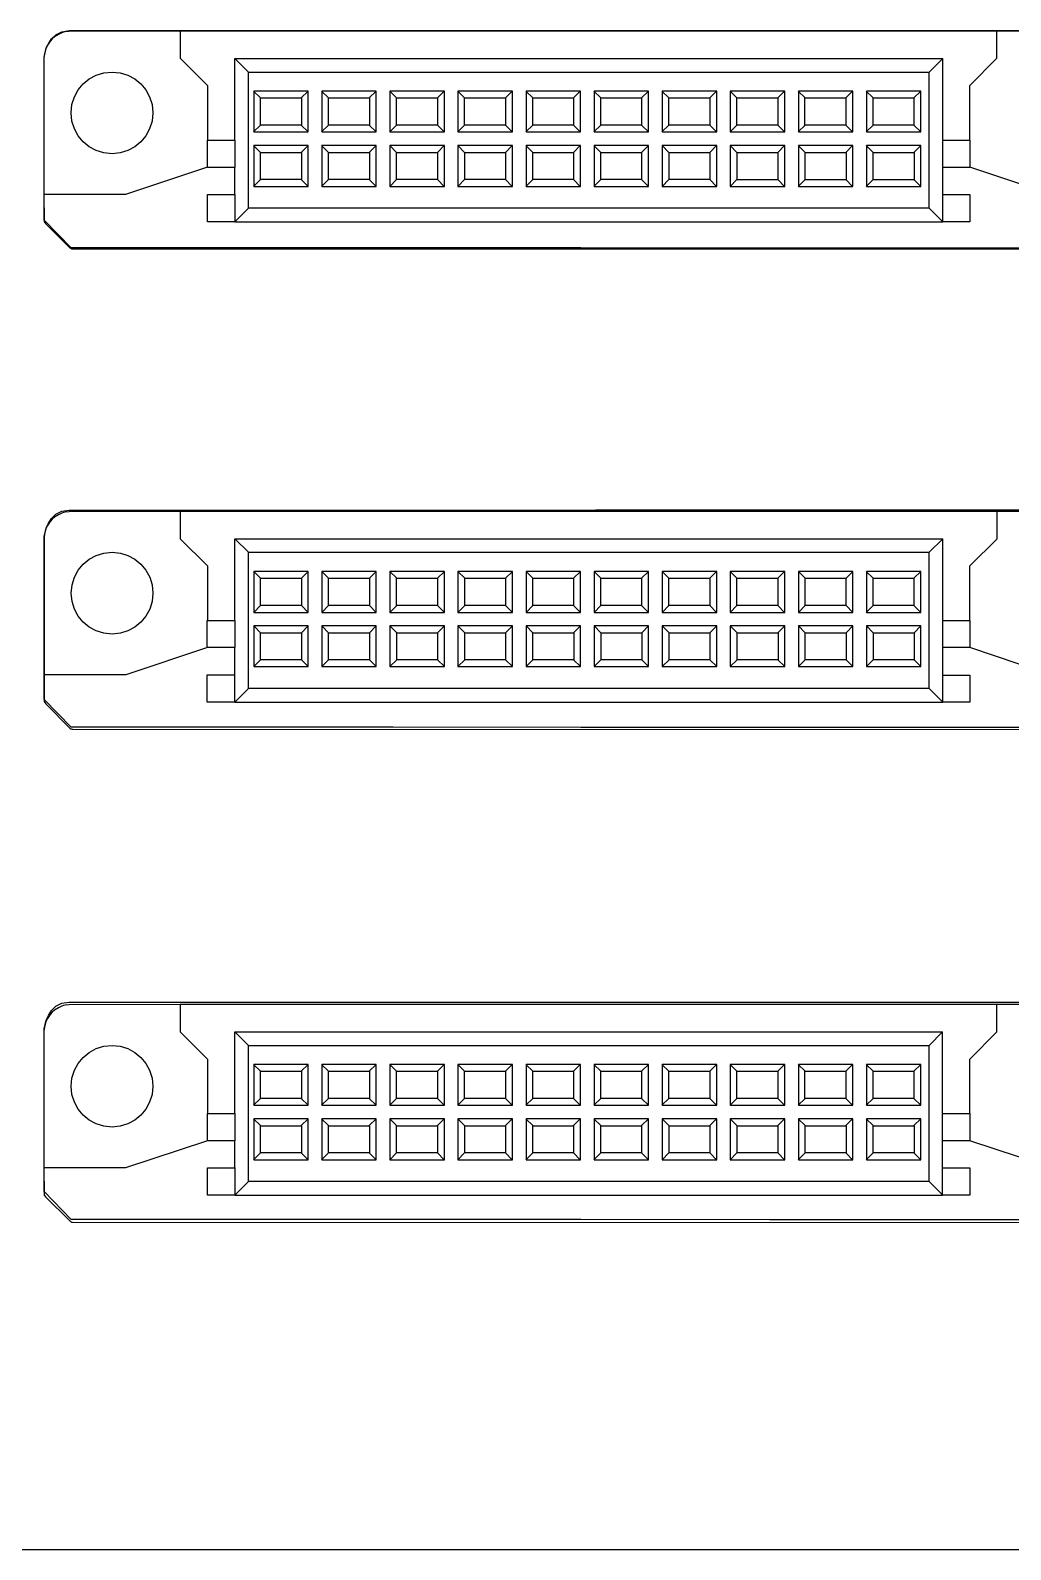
# Model space of a CAD drawing. Header units: metres. Extents: x 0 to 3575, y 0 to 842.
# Drawn here: x 2537 to 2572.3, y 447.9 to 502.6 of the extents above; entities that cross this region are included whole.
import ezdxf

# ---------------------------------------------------------------- set-up
doc = ezdxf.new("R2010")
doc.units = ezdxf.units.M
doc.layers.add('SCHEMATICS', color=7, linetype='Continuous')

msp = doc.modelspace()

# ---------------------------------------------------------------- linework, layer by layer
at = {"layer": 'SCHEMATICS', "color": 7}
for p, q in [((2537.869, 502.381), (2537.791, 502.31)), ((2538.017, 502.47), (2537.869, 502.381)), ((2538.136, 502.529), (2538.017, 502.47)), ((2538.197, 502.55), (2538.136, 502.529)), ((2538.257, 502.568), (2538.197, 502.55)), ((2538.395, 502.58), (2538.257, 502.568)), ((2542.399, 502.586), (2538.395, 502.58)), ((2542.399, 502.587), (2542.399, 501.61)), ((2571.826, 502.587), (2542.399, 502.587)), ((2575.911, 502.577), (2571.825, 502.586)), ((2571.826, 501.61), (2571.826, 502.587)), ((2537.51, 501.782), (2537.494, 501.633)), ((2537.545, 501.923), (2537.51, 501.782)), ((2537.575, 502.005), (2537.545, 501.923)), ((2537.618, 502.085), (2537.575, 502.005)), ((2537.719, 502.227), (2537.618, 502.085)), ((2537.791, 502.31), (2537.719, 502.227)), ((2537.494, 501.633), (2537.494, 496.703)), ((2537.503, 495.786), (2537.503, 501.663)), ((2542.399, 501.61), (2543.38, 500.629)), ((2544.369, 501.607), (2569.872, 501.607)), ((2544.86, 501.115), (2544.369, 501.607)), ((2544.369, 498.662), (2544.369, 501.607)), ((2569.384, 501.115), (2569.872, 501.607)), ((2569.871, 498.662), (2569.871, 501.607)), ((2570.845, 500.629), (2571.826, 501.61)), ((2544.858, 501.115), (2569.383, 501.115)), ((2544.858, 496.21), (2544.858, 501.115)), ((2569.383, 496.21), (2569.383, 501.115)), ((2543.38, 500.629), (2543.38, 498.665)), ((2545.291, 500.187), (2545.046, 500.43)), ((2545.052, 500.427), (2545.052, 498.957)), ((2547.016, 500.427), (2545.052, 500.427)), ((2545.293, 499.204), (2545.293, 500.185)), ((2545.293, 500.185), (2546.768, 500.185)), ((2546.765, 500.187), (2547.01, 500.43)), ((2546.768, 500.185), (2546.768, 499.204)), ((2547.016, 498.957), (2547.016, 500.427)), ((2547.743, 500.187), (2547.497, 500.43)), ((2547.503, 500.427), (2547.503, 498.957)), ((2549.465, 500.427), (2547.503, 500.427)), ((2547.745, 499.204), (2547.745, 500.185)), ((2547.745, 500.185), (2549.217, 500.185)), ((2549.215, 500.187), (2549.46, 500.43)), ((2549.217, 500.185), (2549.217, 499.204)), ((2549.465, 498.957), (2549.465, 500.427)), ((2550.195, 500.187), (2549.949, 500.43)), ((2549.956, 500.427), (2549.956, 498.957)), ((2551.92, 500.427), (2549.956, 500.427)), ((2550.197, 499.204), (2550.197, 500.185)), ((2550.197, 500.185), (2551.669, 500.185)), ((2551.667, 500.187), (2551.913, 500.43)), ((2551.669, 500.185), (2551.669, 499.204)), ((2551.92, 498.957), (2551.92, 500.427)), ((2552.648, 500.187), (2552.4, 500.43)), ((2552.408, 500.427), (2552.408, 498.957)), ((2554.37, 500.427), (2552.408, 500.427)), ((2552.649, 499.204), (2552.649, 500.185)), ((2552.649, 500.185), (2554.118, 500.185)), ((2554.116, 500.187), (2554.362, 500.43)), ((2554.118, 500.185), (2554.118, 499.204)), ((2554.37, 498.957), (2554.37, 500.427)), ((2555.102, 500.187), (2554.856, 500.43)), ((2554.864, 500.427), (2554.864, 498.957)), ((2556.823, 500.427), (2554.864, 500.427)), ((2555.103, 499.204), (2555.103, 500.185)), ((2555.103, 500.185), (2556.572, 500.185)), ((2556.571, 500.187), (2556.816, 500.43)), ((2556.572, 500.185), (2556.572, 499.204)), ((2556.823, 498.957), (2556.823, 500.427)), ((2557.553, 500.187), (2557.307, 500.43)), ((2557.315, 500.427), (2557.315, 498.957)), ((2559.277, 500.427), (2557.315, 500.427)), ((2557.554, 499.204), (2557.554, 500.185)), ((2557.554, 500.185), (2559.021, 500.185)), ((2559.02, 500.187), (2559.269, 500.43)), ((2559.021, 500.185), (2559.021, 499.204)), ((2559.277, 498.957), (2559.277, 500.427)), ((2560.005, 500.187), (2559.758, 500.43)), ((2559.766, 500.427), (2559.766, 498.957)), ((2561.73, 500.427), (2559.766, 500.427)), ((2560.007, 499.204), (2560.007, 500.185)), ((2560.007, 500.185), (2561.48, 500.185)), ((2561.479, 500.187), (2561.722, 500.43)), ((2561.48, 500.185), (2561.48, 499.204)), ((2561.73, 498.957), (2561.73, 500.427)), ((2562.455, 500.187), (2562.21, 500.43)), ((2562.219, 500.427), (2562.219, 498.957)), ((2564.181, 500.427), (2562.219, 500.427)), ((2562.456, 499.204), (2562.456, 500.185)), ((2562.456, 500.185), (2563.931, 500.185)), ((2563.929, 500.187), (2564.172, 500.43)), ((2563.931, 500.185), (2563.931, 499.204)), ((2564.181, 498.957), (2564.181, 500.427)), ((2564.912, 500.187), (2564.667, 500.43)), ((2564.673, 500.427), (2564.673, 498.957)), ((2566.632, 500.427), (2564.673, 500.427)), ((2564.91, 499.204), (2564.91, 500.185)), ((2564.91, 500.185), (2566.382, 500.185)), ((2566.382, 500.185), (2566.382, 499.204)), ((2566.383, 500.187), (2566.626, 500.43)), ((2566.632, 498.957), (2566.632, 500.427)), ((2567.363, 500.185), (2567.116, 500.428)), ((2567.122, 500.427), (2567.122, 498.957)), ((2569.086, 500.427), (2567.122, 500.427)), ((2567.363, 499.204), (2567.363, 500.185)), ((2567.363, 500.185), (2568.833, 500.185)), ((2568.833, 500.185), (2569.079, 500.428)), ((2568.833, 500.185), (2568.833, 499.204)), ((2569.086, 498.957), (2569.086, 500.427)), ((2570.845, 498.665), (2570.845, 500.629)), ((2545.046, 498.96), (2545.291, 499.206)), ((2546.768, 499.204), (2545.293, 499.204)), ((2546.765, 499.206), (2547.01, 498.96)), ((2547.497, 498.96), (2547.743, 499.206)), ((2549.217, 499.204), (2547.745, 499.204)), ((2549.215, 499.206), (2549.46, 498.96)), ((2549.949, 498.96), (2550.195, 499.206)), ((2551.669, 499.204), (2550.197, 499.204)), ((2551.667, 499.206), (2551.913, 498.96)), ((2552.4, 498.96), (2552.648, 499.206)), ((2554.118, 499.204), (2552.649, 499.204)), ((2554.116, 499.206), (2554.362, 498.96)), ((2554.856, 498.96), (2555.102, 499.206)), ((2556.572, 499.204), (2555.103, 499.204)), ((2556.571, 499.206), (2556.816, 498.96)), ((2557.307, 498.96), (2557.553, 499.206)), ((2559.021, 499.204), (2557.554, 499.204)), ((2559.02, 499.206), (2559.269, 498.96)), ((2559.758, 498.96), (2560.005, 499.206)), ((2561.48, 499.204), (2560.007, 499.204)), ((2561.479, 499.206), (2561.722, 498.96)), ((2562.21, 498.96), (2562.455, 499.206)), ((2563.931, 499.204), (2562.456, 499.204)), ((2563.929, 499.206), (2564.172, 498.96)), ((2564.667, 498.96), (2564.912, 499.206)), ((2566.382, 499.204), (2564.91, 499.204)), ((2566.383, 499.206), (2566.626, 498.96)), ((2567.115, 498.958), (2567.362, 499.204)), ((2568.833, 499.204), (2567.363, 499.204)), ((2568.833, 499.204), (2569.079, 498.958)), ((2543.385, 498.663), (2544.365, 498.663)), ((2543.385, 497.682), (2543.385, 498.663)), ((2544.365, 498.663), (2544.365, 497.682)), ((2545.052, 498.957), (2547.016, 498.957)), ((2547.503, 498.957), (2549.465, 498.957)), ((2549.956, 498.957), (2551.92, 498.957)), ((2552.408, 498.957), (2554.37, 498.957)), ((2554.864, 498.957), (2556.823, 498.957)), ((2557.315, 498.957), (2559.277, 498.957)), ((2559.766, 498.957), (2561.73, 498.957)), ((2562.219, 498.957), (2564.181, 498.957)), ((2564.673, 498.957), (2566.632, 498.957)), ((2567.122, 498.957), (2569.086, 498.957)), ((2569.871, 498.662), (2570.854, 498.662)), ((2569.871, 497.681), (2569.871, 498.662)), ((2570.854, 498.662), (2570.854, 497.681)), ((2545.29, 498.223), (2545.045, 498.469)), ((2545.052, 498.466), (2545.052, 496.996)), ((2547.016, 498.466), (2545.052, 498.466)), ((2545.293, 497.24), (2545.293, 498.221)), ((2545.293, 498.221), (2546.768, 498.221)), ((2546.764, 498.223), (2547.009, 498.469)), ((2546.768, 498.221), (2546.768, 497.24)), ((2547.016, 496.996), (2547.016, 498.466)), ((2547.742, 498.223), (2547.496, 498.469)), ((2547.503, 498.466), (2547.503, 496.996)), ((2549.465, 498.466), (2547.503, 498.466)), ((2547.746, 497.24), (2547.746, 498.221)), ((2547.746, 498.221), (2549.218, 498.221)), ((2549.214, 498.223), (2549.459, 498.469)), ((2549.218, 498.221), (2549.218, 497.24)), ((2549.465, 496.996), (2549.465, 498.466)), ((2550.195, 498.223), (2549.949, 498.469)), ((2549.956, 498.466), (2549.956, 496.996)), ((2551.92, 498.466), (2549.956, 498.466)), ((2550.199, 497.24), (2550.199, 498.221)), ((2550.199, 498.221), (2551.671, 498.221)), ((2551.667, 498.223), (2551.913, 498.469)), ((2551.671, 498.221), (2551.671, 497.24)), ((2551.92, 496.996), (2551.92, 498.466)), ((2552.648, 498.223), (2552.4, 498.469)), ((2552.408, 498.466), (2552.408, 496.996)), ((2554.37, 498.466), (2552.408, 498.466)), ((2552.652, 497.24), (2552.652, 498.221)), ((2552.652, 498.221), (2554.121, 498.221)), ((2554.116, 498.223), (2554.362, 498.469)), ((2554.121, 498.221), (2554.121, 497.24)), ((2554.37, 496.996), (2554.37, 498.466)), ((2555.102, 498.223), (2554.856, 498.469)), ((2554.862, 498.466), (2554.862, 496.996)), ((2556.821, 498.466), (2554.862, 498.466)), ((2555.107, 497.24), (2555.107, 498.221)), ((2555.107, 498.221), (2556.576, 498.221)), ((2556.571, 498.223), (2556.816, 498.469)), ((2556.576, 498.221), (2556.576, 497.24)), ((2556.821, 496.996), (2556.821, 498.466)), ((2557.554, 498.223), (2557.308, 498.469)), ((2557.315, 498.466), (2557.315, 496.996)), ((2559.277, 498.466), (2557.315, 498.466)), ((2557.559, 497.24), (2557.559, 498.221)), ((2557.559, 498.221), (2559.026, 498.221)), ((2559.021, 498.223), (2559.27, 498.469)), ((2559.026, 498.221), (2559.026, 497.24)), ((2559.277, 496.996), (2559.277, 498.466)), ((2560.007, 498.223), (2559.76, 498.469)), ((2559.766, 498.466), (2559.766, 496.996)), ((2561.73, 498.466), (2559.766, 498.466)), ((2560.012, 497.24), (2560.012, 498.221)), ((2560.012, 498.221), (2561.485, 498.221)), ((2561.481, 498.223), (2561.724, 498.469)), ((2561.485, 498.221), (2561.485, 497.24)), ((2561.73, 496.996), (2561.73, 498.466)), ((2562.458, 498.223), (2562.213, 498.469)), ((2562.219, 498.466), (2562.219, 496.996)), ((2564.181, 498.466), (2562.219, 498.466)), ((2562.462, 497.24), (2562.462, 498.221)), ((2562.462, 498.221), (2563.937, 498.221)), ((2563.932, 498.223), (2564.175, 498.469)), ((2563.937, 498.221), (2563.937, 497.24)), ((2564.181, 496.996), (2564.181, 498.466)), ((2564.912, 498.223), (2564.667, 498.469)), ((2564.673, 498.466), (2564.673, 496.996)), ((2566.632, 498.466), (2564.673, 498.466)), ((2564.919, 497.239), (2564.919, 498.22)), ((2564.919, 498.22), (2566.391, 498.22)), ((2566.383, 498.223), (2566.626, 498.469)), ((2566.391, 498.22), (2566.391, 497.239)), ((2566.632, 496.996), (2566.632, 498.466)), ((2567.364, 498.223), (2567.117, 498.469)), ((2567.123, 498.466), (2567.123, 496.996)), ((2569.087, 498.466), (2567.123, 498.466)), ((2567.372, 497.239), (2567.372, 498.22)), ((2567.372, 498.22), (2568.842, 498.22)), ((2568.835, 498.223), (2569.081, 498.469)), ((2568.842, 498.22), (2568.842, 497.239)), ((2569.087, 496.996), (2569.087, 498.466)), ((2543.38, 497.684), (2540.435, 496.703)), ((2544.365, 497.682), (2543.385, 497.682)), ((2544.369, 496.7), (2544.369, 497.681)), ((2570.854, 497.681), (2569.871, 497.681)), ((2569.871, 496.7), (2569.871, 497.681)), ((2573.788, 496.703), (2570.845, 497.684)), ((2545.045, 496.999), (2545.29, 497.242)), ((2545.052, 496.996), (2547.016, 496.996)), ((2546.768, 497.24), (2545.293, 497.24)), ((2546.764, 497.242), (2547.009, 496.999)), ((2547.496, 496.999), (2547.742, 497.242)), ((2547.503, 496.996), (2549.465, 496.996)), ((2549.218, 497.24), (2547.746, 497.24)), ((2549.214, 497.242), (2549.459, 496.999)), ((2549.949, 496.999), (2550.195, 497.242)), ((2549.956, 496.996), (2551.92, 496.996)), ((2551.671, 497.24), (2550.199, 497.24)), ((2551.667, 497.242), (2551.913, 496.999)), ((2552.4, 496.999), (2552.648, 497.242)), ((2552.408, 496.996), (2554.37, 496.996)), ((2554.121, 497.24), (2552.652, 497.24)), ((2554.116, 497.242), (2554.362, 496.999)), ((2554.856, 496.999), (2555.102, 497.242)), ((2554.862, 496.996), (2556.821, 496.996)), ((2556.576, 497.24), (2555.107, 497.24)), ((2556.571, 497.242), (2556.816, 496.999)), ((2557.308, 496.999), (2557.554, 497.242)), ((2557.315, 496.996), (2559.277, 496.996)), ((2559.026, 497.24), (2557.559, 497.24)), ((2559.021, 497.242), (2559.27, 496.999)), ((2559.76, 496.999), (2560.007, 497.242)), ((2559.766, 496.996), (2561.73, 496.996)), ((2561.485, 497.24), (2560.012, 497.24)), ((2561.481, 497.242), (2561.724, 496.999)), ((2562.213, 496.999), (2562.458, 497.242)), ((2562.219, 496.996), (2564.181, 496.996)), ((2563.939, 497.239), (2562.464, 497.239)), ((2563.932, 497.242), (2564.175, 496.999)), ((2564.667, 496.999), (2564.912, 497.242)), ((2564.673, 496.996), (2566.632, 496.996)), ((2566.391, 497.239), (2564.919, 497.239)), ((2566.383, 497.242), (2566.626, 496.999)), ((2567.117, 496.999), (2567.364, 497.242)), ((2567.123, 496.996), (2569.087, 496.996)), ((2568.842, 497.239), (2567.372, 497.239)), ((2568.835, 497.242), (2569.081, 496.999)), ((2537.493, 496.703), (2537.496, 495.759)), ((2540.435, 496.703), (2537.493, 496.703)), ((2543.385, 496.701), (2544.365, 496.701)), ((2543.385, 495.721), (2543.385, 496.701)), ((2544.365, 496.701), (2544.365, 495.721)), ((2569.871, 496.7), (2570.854, 496.7)), ((2569.871, 495.72), (2569.871, 496.7)), ((2570.854, 496.7), (2570.854, 495.72)), ((2537.496, 495.759), (2537.502, 495.738)), ((2538.477, 494.784), (2537.503, 495.786)), ((2544.859, 496.21), (2544.368, 495.721)), ((2569.383, 496.21), (2544.858, 496.21)), ((2569.383, 496.21), (2569.871, 495.721)), ((2537.502, 495.738), (2537.505, 495.729)), ((2537.505, 495.729), (2537.506, 495.723)), ((2537.506, 495.723), (2537.516, 495.707)), ((2537.516, 495.707), (2537.553, 495.662)), ((2537.553, 495.662), (2538.426, 494.789)), ((2544.365, 495.721), (2543.385, 495.721)), ((2544.368, 495.721), (2569.871, 495.721)), ((2570.854, 495.72), (2569.871, 495.72)), ((2538.426, 494.789), (2538.453, 494.769)), ((2538.453, 494.769), (2538.47, 494.757)), ((2538.47, 494.757), (2538.489, 494.751)), ((2538.489, 494.751), (2538.509, 494.745)), ((2538.509, 494.745), (2538.525, 494.745)), ((2538.525, 494.745), (2575.781, 494.742)), ((2537.722, 484.931), (2537.621, 484.781)), ((2537.794, 485.01), (2537.722, 484.931)), ((2537.872, 485.081), (2537.794, 485.01)), ((2538.02, 485.171), (2537.872, 485.081)), ((2538.139, 485.233), (2538.02, 485.171)), ((2538.2, 485.25), (2538.139, 485.233)), ((2538.26, 485.266), (2538.2, 485.25)), ((2538.398, 485.279), (2538.26, 485.266)), ((2542.402, 485.288), (2538.398, 485.279)), ((2542.402, 485.289), (2542.402, 484.308)), ((2571.829, 485.289), (2542.402, 485.289)), ((2575.914, 485.273), (2571.828, 485.288)), ((2571.832, 484.308), (2571.832, 485.289)), ((2537.513, 484.479), (2537.497, 484.335)), ((2537.497, 484.335), (2537.497, 479.399)), ((2537.503, 478.52), (2537.503, 484.394)), ((2537.548, 484.62), (2537.513, 484.479)), ((2537.578, 484.703), (2537.548, 484.62)), ((2537.621, 484.781), (2537.578, 484.703)), ((2542.402, 484.308), (2543.383, 483.327)), ((2544.37, 484.307), (2569.873, 484.307)), ((2544.861, 483.818), (2544.37, 484.307)), ((2544.37, 481.362), (2544.37, 484.307)), ((2569.385, 483.818), (2569.873, 484.307)), ((2569.872, 481.362), (2569.872, 484.307)), ((2570.851, 483.327), (2571.832, 484.308)), ((2544.859, 483.818), (2569.384, 483.818)), ((2544.859, 478.91), (2544.859, 483.818)), ((2569.384, 478.91), (2569.384, 483.818)), ((2543.383, 483.327), (2543.383, 481.363)), ((2570.851, 481.363), (2570.851, 483.327)), ((2545.297, 482.887), (2545.052, 483.13)), ((2545.053, 483.13), (2545.053, 481.655)), ((2547.017, 483.13), (2545.053, 483.13)), ((2545.296, 481.9), (2545.296, 482.886)), ((2545.296, 482.886), (2546.771, 482.886)), ((2546.771, 482.887), (2547.016, 483.13)), ((2546.771, 482.886), (2546.771, 481.9)), ((2547.017, 481.655), (2547.017, 483.13)), ((2547.749, 482.887), (2547.503, 483.13)), ((2547.504, 483.13), (2547.504, 481.655)), ((2549.466, 483.13), (2547.504, 483.13)), ((2547.748, 481.9), (2547.748, 482.886)), ((2547.748, 482.886), (2549.22, 482.886)), ((2549.22, 482.886), (2549.22, 481.9)), ((2549.221, 482.887), (2549.466, 483.13)), ((2549.466, 481.655), (2549.466, 483.13)), ((2550.201, 482.887), (2549.955, 483.13)), ((2549.957, 483.13), (2549.957, 481.655)), ((2551.921, 483.13), (2549.957, 483.13)), ((2550.2, 481.9), (2550.2, 482.886)), ((2550.2, 482.886), (2551.672, 482.886)), ((2551.672, 482.886), (2551.672, 481.9)), ((2551.673, 482.887), (2551.919, 483.13)), ((2551.921, 481.655), (2551.921, 483.13)), ((2552.654, 482.887), (2552.406, 483.13)), ((2552.409, 483.13), (2552.409, 481.655)), ((2554.371, 483.13), (2552.409, 483.13)), ((2552.652, 481.9), (2552.652, 482.886)), ((2552.652, 482.886), (2554.121, 482.886)), ((2554.121, 482.886), (2554.121, 481.9)), ((2554.122, 482.887), (2554.368, 483.13)), ((2554.371, 481.655), (2554.371, 483.13)), ((2555.108, 482.887), (2554.862, 483.13)), ((2554.865, 483.13), (2554.865, 481.655)), ((2556.824, 483.13), (2554.865, 483.13)), ((2555.106, 481.9), (2555.106, 482.886)), ((2555.106, 482.886), (2556.575, 482.886)), ((2556.575, 482.886), (2556.575, 481.9)), ((2556.577, 482.887), (2556.822, 483.13)), ((2556.824, 481.655), (2556.824, 483.13)), ((2557.559, 482.887), (2557.313, 483.13)), ((2557.316, 483.13), (2557.316, 481.655)), ((2559.278, 483.13), (2557.316, 483.13)), ((2557.557, 481.9), (2557.557, 482.886)), ((2557.557, 482.886), (2559.024, 482.886)), ((2559.024, 482.886), (2559.024, 481.9)), ((2559.026, 482.887), (2559.275, 483.13)), ((2559.278, 481.655), (2559.278, 483.13)), ((2560.011, 482.887), (2559.764, 483.13)), ((2559.767, 483.13), (2559.767, 481.655)), ((2561.731, 483.13), (2559.767, 483.13)), ((2560.01, 481.9), (2560.01, 482.886)), ((2560.01, 482.886), (2561.483, 482.886)), ((2561.483, 482.886), (2561.483, 481.9)), ((2561.485, 482.887), (2561.728, 483.13)), ((2561.731, 481.655), (2561.731, 483.13)), ((2562.461, 482.887), (2562.216, 483.13)), ((2562.22, 483.13), (2562.22, 481.655)), ((2564.182, 483.13), (2562.22, 483.13)), ((2562.459, 481.9), (2562.459, 482.886)), ((2562.459, 482.886), (2563.934, 482.886)), ((2563.934, 482.886), (2563.934, 481.9)), ((2563.935, 482.887), (2564.178, 483.13)), ((2564.182, 481.655), (2564.182, 483.13)), ((2564.918, 482.887), (2564.673, 483.13)), ((2564.674, 483.13), (2564.674, 481.655)), ((2566.633, 483.13), (2564.674, 483.13)), ((2564.913, 481.9), (2564.913, 482.886)), ((2564.913, 482.886), (2566.385, 482.886)), ((2566.385, 482.886), (2566.385, 481.9)), ((2566.389, 482.887), (2566.632, 483.13)), ((2566.633, 481.655), (2566.633, 483.13)), ((2567.366, 482.886), (2567.119, 483.129)), ((2567.123, 483.13), (2567.123, 481.655)), ((2569.087, 483.13), (2567.123, 483.13)), ((2567.366, 481.9), (2567.366, 482.886)), ((2567.366, 482.886), (2568.836, 482.886)), ((2568.836, 482.886), (2569.082, 483.129)), ((2568.836, 482.886), (2568.836, 481.9)), ((2569.087, 481.655), (2569.087, 483.13)), ((2545.052, 481.655), (2545.297, 481.901)), ((2545.053, 481.655), (2547.017, 481.655)), ((2546.771, 481.9), (2545.296, 481.9)), ((2546.771, 481.901), (2547.016, 481.655)), ((2547.503, 481.655), (2547.749, 481.901)), ((2547.504, 481.655), (2549.466, 481.655)), ((2549.22, 481.9), (2547.748, 481.9)), ((2549.221, 481.901), (2549.466, 481.655)), ((2549.955, 481.655), (2550.201, 481.901)), ((2549.957, 481.655), (2551.921, 481.655)), ((2551.672, 481.9), (2550.2, 481.9)), ((2551.673, 481.901), (2551.919, 481.655)), ((2552.406, 481.655), (2552.654, 481.901)), ((2552.409, 481.655), (2554.371, 481.655)), ((2554.121, 481.9), (2552.652, 481.9)), ((2554.122, 481.901), (2554.368, 481.655)), ((2554.862, 481.655), (2555.108, 481.901)), ((2554.865, 481.655), (2556.824, 481.655)), ((2556.575, 481.9), (2555.106, 481.9)), ((2556.577, 481.901), (2556.822, 481.655)), ((2557.313, 481.655), (2557.559, 481.901)), ((2557.316, 481.655), (2559.278, 481.655)), ((2559.024, 481.9), (2557.557, 481.9)), ((2559.026, 481.901), (2559.275, 481.655)), ((2559.764, 481.655), (2560.011, 481.901)), ((2559.767, 481.655), (2561.731, 481.655)), ((2561.483, 481.9), (2560.01, 481.9)), ((2561.485, 481.901), (2561.728, 481.655)), ((2562.216, 481.655), (2562.461, 481.901)), ((2562.22, 481.655), (2564.182, 481.655)), ((2563.934, 481.9), (2562.459, 481.9)), ((2563.935, 481.901), (2564.178, 481.655)), ((2564.673, 481.655), (2564.918, 481.901)), ((2564.674, 481.655), (2566.633, 481.655)), ((2566.385, 481.9), (2564.913, 481.9)), ((2566.389, 481.901), (2566.632, 481.655)), ((2567.118, 481.654), (2567.365, 481.9)), ((2567.123, 481.655), (2569.087, 481.655)), ((2568.836, 481.9), (2567.366, 481.9)), ((2568.836, 481.9), (2569.082, 481.654)), ((2543.379, 481.365), (2544.359, 481.365)), ((2543.379, 480.387), (2543.379, 481.365)), ((2544.366, 481.363), (2544.366, 480.385)), ((2545.296, 480.923), (2545.051, 481.169)), ((2545.053, 481.169), (2545.053, 479.699)), ((2547.017, 481.169), (2545.053, 481.169)), ((2546.77, 480.923), (2547.015, 481.169)), ((2547.017, 479.699), (2547.017, 481.169)), ((2547.748, 480.923), (2547.502, 481.169)), ((2547.504, 481.169), (2547.504, 479.699)), ((2549.466, 481.169), (2547.504, 481.169)), ((2549.22, 480.923), (2549.465, 481.169)), ((2549.466, 479.699), (2549.466, 481.169)), ((2550.201, 480.923), (2549.955, 481.169)), ((2549.957, 481.169), (2549.957, 479.699)), ((2551.921, 481.169), (2549.957, 481.169)), ((2551.673, 480.923), (2551.919, 481.169)), ((2551.921, 479.699), (2551.921, 481.169)), ((2552.654, 480.923), (2552.406, 481.169)), ((2552.409, 481.169), (2552.409, 479.699)), ((2554.371, 481.169), (2552.409, 481.169)), ((2554.122, 480.923), (2554.368, 481.169)), ((2554.371, 479.699), (2554.371, 481.169)), ((2555.108, 480.923), (2554.862, 481.169)), ((2554.863, 481.169), (2554.863, 479.699)), ((2556.822, 481.169), (2554.863, 481.169)), ((2556.577, 480.923), (2556.822, 481.169)), ((2556.822, 479.699), (2556.822, 481.169)), ((2557.56, 480.923), (2557.314, 481.169)), ((2557.316, 481.169), (2557.316, 479.699)), ((2559.278, 481.169), (2557.316, 481.169)), ((2559.027, 480.923), (2559.276, 481.169)), ((2559.278, 479.699), (2559.278, 481.169)), ((2560.013, 480.923), (2559.766, 481.169)), ((2559.767, 481.169), (2559.767, 479.699)), ((2561.731, 481.169), (2559.767, 481.169)), ((2561.487, 480.923), (2561.73, 481.169)), ((2561.731, 479.699), (2561.731, 481.169)), ((2562.464, 480.923), (2562.219, 481.169)), ((2562.22, 481.169), (2562.22, 479.699)), ((2564.182, 481.169), (2562.22, 481.169)), ((2563.938, 480.923), (2564.181, 481.169)), ((2564.182, 479.699), (2564.182, 481.169)), ((2564.918, 480.923), (2564.673, 481.169)), ((2564.674, 481.169), (2564.674, 479.699)), ((2566.633, 481.169), (2564.674, 481.169)), ((2566.389, 480.923), (2566.632, 481.169)), ((2566.633, 479.699), (2566.633, 481.169)), ((2567.37, 480.923), (2567.123, 481.169)), ((2567.124, 481.169), (2567.124, 479.699)), ((2569.088, 481.169), (2567.124, 481.169)), ((2568.841, 480.923), (2569.087, 481.169)), ((2569.088, 479.699), (2569.088, 481.169)), ((2569.872, 481.362), (2570.855, 481.362)), ((2569.872, 480.384), (2569.872, 481.362)), ((2570.855, 481.362), (2570.855, 480.384)), ((2545.296, 479.941), (2545.296, 480.922)), ((2545.296, 480.922), (2546.771, 480.922)), ((2546.771, 480.922), (2546.771, 479.941)), ((2547.749, 479.941), (2547.749, 480.922)), ((2547.749, 480.922), (2549.221, 480.922)), ((2549.221, 480.922), (2549.221, 479.941)), ((2550.202, 479.941), (2550.202, 480.922)), ((2550.202, 480.922), (2551.674, 480.922)), ((2551.674, 480.922), (2551.674, 479.941)), ((2552.655, 479.941), (2552.655, 480.922)), ((2552.655, 480.922), (2554.124, 480.922)), ((2554.124, 480.922), (2554.124, 479.941)), ((2555.11, 479.941), (2555.11, 480.922)), ((2555.11, 480.922), (2556.579, 480.922)), ((2556.579, 480.922), (2556.579, 479.941)), ((2557.562, 479.941), (2557.562, 480.922)), ((2557.562, 480.922), (2559.029, 480.922)), ((2559.029, 480.922), (2559.029, 479.941)), ((2560.015, 479.941), (2560.015, 480.922)), ((2560.015, 480.922), (2561.488, 480.922)), ((2561.488, 480.922), (2561.488, 479.941)), ((2562.465, 479.941), (2562.465, 480.922)), ((2562.465, 480.922), (2563.94, 480.922)), ((2563.94, 480.922), (2563.94, 479.941)), ((2564.92, 479.941), (2564.92, 480.922)), ((2564.92, 480.922), (2566.392, 480.922)), ((2566.392, 480.922), (2566.392, 479.941)), ((2567.373, 479.941), (2567.373, 480.922)), ((2567.373, 480.922), (2568.843, 480.922)), ((2568.843, 480.922), (2568.843, 479.941)), ((2543.383, 480.385), (2540.438, 479.399)), ((2544.366, 480.385), (2543.386, 480.385)), ((2544.37, 479.398), (2544.37, 480.384)), ((2545.051, 479.699), (2545.296, 479.942)), ((2546.771, 479.941), (2545.296, 479.941)), ((2546.77, 479.942), (2547.015, 479.699)), ((2547.502, 479.699), (2547.748, 479.942)), ((2549.221, 479.941), (2547.749, 479.941)), ((2549.22, 479.942), (2549.465, 479.699)), ((2549.955, 479.699), (2550.201, 479.942)), ((2551.674, 479.941), (2550.202, 479.941)), ((2551.673, 479.942), (2551.919, 479.699)), ((2552.406, 479.699), (2552.654, 479.942)), ((2554.124, 479.941), (2552.655, 479.941)), ((2554.122, 479.942), (2554.368, 479.699)), ((2554.862, 479.699), (2555.108, 479.942)), ((2556.579, 479.941), (2555.11, 479.941)), ((2556.577, 479.942), (2556.822, 479.699)), ((2557.314, 479.699), (2557.56, 479.942)), ((2559.029, 479.941), (2557.562, 479.941)), ((2559.027, 479.942), (2559.276, 479.699)), ((2559.766, 479.699), (2560.013, 479.942)), ((2561.488, 479.941), (2560.015, 479.941)), ((2561.487, 479.942), (2561.73, 479.699)), ((2562.219, 479.699), (2562.464, 479.942)), ((2563.94, 479.941), (2562.465, 479.941)), ((2563.938, 479.942), (2564.181, 479.699)), ((2564.673, 479.699), (2564.918, 479.942)), ((2566.392, 479.941), (2564.92, 479.941)), ((2566.389, 479.942), (2566.632, 479.699)), ((2567.123, 479.699), (2567.37, 479.942)), ((2568.843, 479.941), (2567.373, 479.941)), ((2568.841, 479.942), (2569.087, 479.699)), ((2570.855, 480.384), (2569.872, 480.384)), ((2569.872, 479.398), (2569.872, 480.384)), ((2573.794, 479.399), (2570.851, 480.385)), ((2537.496, 479.399), (2537.499, 478.457)), ((2540.438, 479.399), (2537.496, 479.399)), ((2543.379, 479.401), (2544.359, 479.401)), ((2543.379, 478.42), (2543.379, 479.401)), ((2544.359, 479.401), (2544.359, 478.42)), ((2545.053, 479.699), (2547.017, 479.699)), ((2547.504, 479.699), (2549.466, 479.699)), ((2549.957, 479.699), (2551.921, 479.699)), ((2552.409, 479.699), (2554.371, 479.699)), ((2554.863, 479.699), (2556.822, 479.699)), ((2557.316, 479.699), (2559.278, 479.699)), ((2559.767, 479.699), (2561.731, 479.699)), ((2562.22, 479.699), (2564.182, 479.699)), ((2564.674, 479.699), (2566.633, 479.699)), ((2567.124, 479.699), (2569.088, 479.699)), ((2569.872, 479.398), (2570.855, 479.398)), ((2569.872, 478.417), (2569.872, 479.398)), ((2570.855, 479.398), (2570.855, 478.417)), ((2544.86, 478.91), (2544.369, 478.418)), ((2569.384, 478.91), (2544.859, 478.91)), ((2569.384, 478.91), (2569.872, 478.418)), ((2537.499, 478.457), (2537.505, 478.442)), ((2538.477, 477.521), (2537.503, 478.52)), ((2537.505, 478.442), (2537.508, 478.433)), ((2537.508, 478.433), (2537.509, 478.421)), ((2537.509, 478.421), (2537.519, 478.406)), ((2537.519, 478.406), (2537.556, 478.362)), ((2537.556, 478.362), (2538.429, 477.489)), ((2544.359, 478.42), (2543.379, 478.42)), ((2544.369, 478.418), (2569.872, 478.418)), ((2570.855, 478.417), (2569.872, 478.417)), ((2538.429, 477.489), (2538.456, 477.465)), ((2538.456, 477.465), (2538.473, 477.457)), ((2538.473, 477.457), (2538.512, 477.445)), ((2538.512, 477.445), (2538.528, 477.442)), ((2538.528, 477.442), (2575.784, 477.439)), ((2537.869, 467.325), (2537.791, 467.255)), ((2538.017, 467.415), (2537.869, 467.325)), ((2538.136, 467.473), (2538.017, 467.415)), ((2538.197, 467.495), (2538.136, 467.473)), ((2538.257, 467.512), (2538.197, 467.495)), ((2538.395, 467.523), (2538.257, 467.512)), ((2542.399, 467.532), (2538.395, 467.523)), ((2542.399, 467.532), (2542.399, 466.551)), ((2571.826, 467.532), (2542.399, 467.532)), ((2575.911, 467.518), (2571.825, 467.532)), ((2571.826, 466.551), (2571.826, 467.532)), ((2537.545, 466.865), (2537.51, 466.72)), ((2537.575, 466.947), (2537.545, 466.865)), ((2537.618, 467.025), (2537.575, 466.947)), ((2537.719, 467.175), (2537.618, 467.025)), ((2537.791, 467.255), (2537.719, 467.175)), ((2537.51, 466.72), (2537.494, 466.578)), ((2537.494, 466.578), (2537.494, 461.647)), ((2537.503, 460.79), (2537.503, 466.664)), ((2542.399, 466.551), (2543.38, 465.567)), ((2544.367, 466.55), (2569.87, 466.55)), ((2544.858, 466.058), (2544.367, 466.55)), ((2544.367, 463.605), (2544.367, 466.55)), ((2569.382, 466.058), (2569.87, 466.55)), ((2569.869, 463.605), (2569.869, 466.55)), ((2570.845, 465.567), (2571.826, 466.551)), ((2544.858, 466.058), (2569.383, 466.058)), ((2544.858, 461.153), (2544.858, 466.058)), ((2569.383, 461.153), (2569.383, 466.058)), ((2543.38, 465.567), (2543.38, 463.606)), ((2545.291, 465.128), (2545.046, 465.371)), ((2545.052, 465.37), (2545.052, 463.901)), ((2547.016, 465.37), (2545.052, 465.37)), ((2545.293, 464.147), (2545.293, 465.127)), ((2545.293, 465.127), (2546.768, 465.127)), ((2546.765, 465.128), (2547.01, 465.371)), ((2546.768, 465.127), (2546.768, 464.147)), ((2547.016, 463.901), (2547.016, 465.37)), ((2547.743, 465.128), (2547.497, 465.371)), ((2547.503, 465.37), (2547.503, 463.901)), ((2549.465, 465.37), (2547.503, 465.37)), ((2547.745, 464.147), (2547.745, 465.127)), ((2547.745, 465.127), (2549.217, 465.127)), ((2549.215, 465.128), (2549.46, 465.371)), ((2549.217, 465.127), (2549.217, 464.147)), ((2549.465, 463.901), (2549.465, 465.37)), ((2550.195, 465.128), (2549.949, 465.371)), ((2549.956, 465.37), (2549.956, 463.901)), ((2551.92, 465.37), (2549.956, 465.37)), ((2550.197, 464.147), (2550.197, 465.127)), ((2550.197, 465.127), (2551.669, 465.127)), ((2551.667, 465.128), (2551.913, 465.371)), ((2551.669, 465.127), (2551.669, 464.147)), ((2551.92, 463.901), (2551.92, 465.37)), ((2552.648, 465.128), (2552.4, 465.371)), ((2552.408, 465.37), (2552.408, 463.901)), ((2554.37, 465.37), (2552.408, 465.37)), ((2552.649, 464.147), (2552.649, 465.127)), ((2552.649, 465.127), (2554.118, 465.127)), ((2554.116, 465.128), (2554.362, 465.371)), ((2554.118, 465.127), (2554.118, 464.147)), ((2554.37, 463.901), (2554.37, 465.37)), ((2555.102, 465.128), (2554.856, 465.371)), ((2554.864, 465.37), (2554.864, 463.901)), ((2556.823, 465.37), (2554.864, 465.37)), ((2555.103, 464.147), (2555.103, 465.127)), ((2555.103, 465.127), (2556.572, 465.127)), ((2556.571, 465.128), (2556.816, 465.371)), ((2556.572, 465.127), (2556.572, 464.147)), ((2556.823, 463.901), (2556.823, 465.37)), ((2557.553, 465.128), (2557.307, 465.371)), ((2557.315, 465.37), (2557.315, 463.901)), ((2559.277, 465.37), (2557.315, 465.37)), ((2557.554, 464.147), (2557.554, 465.127)), ((2557.554, 465.127), (2559.021, 465.127)), ((2559.02, 465.128), (2559.269, 465.371)), ((2559.021, 465.127), (2559.021, 464.147)), ((2559.277, 463.901), (2559.277, 465.37)), ((2560.005, 465.128), (2559.758, 465.371)), ((2559.766, 465.37), (2559.766, 463.901)), ((2561.73, 465.37), (2559.766, 465.37)), ((2560.007, 464.147), (2560.007, 465.127)), ((2560.007, 465.127), (2561.48, 465.127)), ((2561.479, 465.128), (2561.722, 465.371)), ((2561.48, 465.127), (2561.48, 464.147)), ((2561.73, 463.901), (2561.73, 465.37)), ((2562.455, 465.128), (2562.21, 465.371)), ((2562.219, 465.37), (2562.219, 463.901)), ((2564.181, 465.37), (2562.219, 465.37)), ((2562.456, 464.147), (2562.456, 465.127)), ((2562.456, 465.127), (2563.931, 465.127)), ((2563.929, 465.128), (2564.172, 465.371)), ((2563.931, 465.127), (2563.931, 464.147)), ((2564.181, 463.901), (2564.181, 465.37)), ((2564.912, 465.128), (2564.667, 465.371)), ((2564.673, 465.37), (2564.673, 463.901)), ((2566.632, 465.37), (2564.673, 465.37)), ((2564.91, 464.147), (2564.91, 465.127)), ((2564.91, 465.127), (2566.382, 465.127)), ((2566.382, 465.127), (2566.382, 464.147)), ((2566.383, 465.128), (2566.626, 465.371)), ((2566.632, 463.901), (2566.632, 465.37)), ((2567.363, 465.127), (2567.116, 465.37)), ((2567.122, 465.37), (2567.122, 463.901)), ((2569.086, 465.37), (2567.122, 465.37)), ((2567.363, 464.147), (2567.363, 465.127)), ((2567.363, 465.127), (2568.833, 465.127)), ((2568.833, 465.127), (2569.079, 465.37)), ((2568.833, 465.127), (2568.833, 464.147)), ((2569.086, 463.901), (2569.086, 465.37)), ((2570.845, 463.606), (2570.845, 465.567)), ((2545.046, 463.902), (2545.291, 464.148)), ((2546.768, 464.147), (2545.293, 464.147)), ((2546.765, 464.148), (2547.01, 463.902)), ((2547.497, 463.902), (2547.743, 464.148)), ((2549.217, 464.147), (2547.745, 464.147)), ((2549.215, 464.148), (2549.46, 463.902)), ((2549.949, 463.902), (2550.195, 464.148)), ((2551.669, 464.147), (2550.197, 464.147)), ((2551.667, 464.148), (2551.913, 463.902)), ((2552.4, 463.902), (2552.648, 464.148)), ((2554.118, 464.147), (2552.649, 464.147)), ((2554.116, 464.148), (2554.362, 463.902)), ((2554.856, 463.902), (2555.102, 464.148)), ((2556.572, 464.147), (2555.103, 464.147)), ((2556.571, 464.148), (2556.816, 463.902)), ((2557.307, 463.902), (2557.553, 464.148)), ((2559.021, 464.147), (2557.554, 464.147)), ((2559.02, 464.148), (2559.269, 463.902)), ((2559.758, 463.902), (2560.005, 464.148)), ((2561.48, 464.147), (2560.007, 464.147)), ((2561.479, 464.148), (2561.722, 463.902)), ((2562.21, 463.902), (2562.455, 464.148)), ((2563.931, 464.147), (2562.456, 464.147)), ((2563.929, 464.148), (2564.172, 463.902)), ((2564.667, 463.902), (2564.912, 464.148)), ((2566.382, 464.147), (2564.91, 464.147)), ((2566.383, 464.148), (2566.626, 463.902)), ((2567.115, 463.901), (2567.362, 464.147)), ((2568.833, 464.147), (2567.363, 464.147)), ((2568.833, 464.147), (2569.079, 463.901)), ((2543.385, 463.606), (2544.365, 463.606)), ((2543.385, 462.625), (2543.385, 463.606)), ((2544.365, 463.606), (2544.365, 462.625)), ((2545.052, 463.901), (2547.016, 463.901)), ((2547.503, 463.901), (2549.465, 463.901)), ((2549.956, 463.901), (2551.92, 463.901)), ((2552.408, 463.901), (2554.37, 463.901)), ((2554.864, 463.901), (2556.823, 463.901)), ((2557.315, 463.901), (2559.277, 463.901)), ((2559.766, 463.901), (2561.73, 463.901)), ((2562.219, 463.901), (2564.181, 463.901)), ((2564.673, 463.901), (2566.632, 463.901)), ((2567.122, 463.901), (2569.086, 463.901)), ((2569.869, 463.605), (2570.852, 463.605)), ((2569.869, 462.624), (2569.869, 463.605)), ((2570.852, 463.605), (2570.852, 462.624)), ((2545.29, 463.167), (2545.045, 463.413)), ((2545.052, 463.412), (2545.052, 461.939)), ((2547.016, 463.412), (2545.052, 463.412)), ((2545.293, 462.185), (2545.293, 463.166)), ((2545.293, 463.166), (2546.768, 463.166)), ((2546.764, 463.167), (2547.009, 463.413)), ((2546.768, 463.166), (2546.768, 462.185)), ((2547.016, 461.939), (2547.016, 463.412)), ((2547.742, 463.167), (2547.496, 463.413)), ((2547.503, 463.412), (2547.503, 461.939)), ((2549.465, 463.412), (2547.503, 463.412)), ((2547.746, 462.185), (2547.746, 463.166)), ((2547.746, 463.166), (2549.218, 463.166)), ((2549.214, 463.167), (2549.459, 463.413)), ((2549.218, 463.166), (2549.218, 462.185)), ((2549.465, 461.939), (2549.465, 463.412)), ((2550.195, 463.167), (2549.949, 463.413)), ((2549.956, 463.412), (2549.956, 461.939)), ((2551.92, 463.412), (2549.956, 463.412)), ((2550.199, 462.185), (2550.199, 463.166)), ((2550.199, 463.166), (2551.671, 463.166)), ((2551.667, 463.167), (2551.913, 463.413)), ((2551.671, 463.166), (2551.671, 462.185)), ((2551.92, 461.939), (2551.92, 463.412)), ((2552.648, 463.167), (2552.4, 463.413)), ((2552.408, 463.412), (2552.408, 461.939)), ((2554.37, 463.412), (2552.408, 463.412)), ((2552.652, 462.185), (2552.652, 463.166)), ((2552.652, 463.166), (2554.121, 463.166)), ((2554.116, 463.167), (2554.362, 463.413)), ((2554.121, 463.166), (2554.121, 462.185)), ((2554.37, 461.939), (2554.37, 463.412)), ((2555.102, 463.167), (2554.856, 463.413)), ((2554.862, 463.412), (2554.862, 461.939)), ((2556.821, 463.412), (2554.862, 463.412)), ((2555.107, 462.185), (2555.107, 463.166)), ((2555.107, 463.166), (2556.576, 463.166)), ((2556.571, 463.167), (2556.816, 463.413)), ((2556.576, 463.166), (2556.576, 462.185)), ((2556.821, 461.939), (2556.821, 463.412)), ((2557.554, 463.167), (2557.308, 463.413)), ((2557.315, 463.412), (2557.315, 461.939)), ((2559.277, 463.412), (2557.315, 463.412)), ((2557.559, 462.185), (2557.559, 463.166)), ((2557.559, 463.166), (2559.026, 463.166)), ((2559.021, 463.167), (2559.27, 463.413)), ((2559.026, 463.166), (2559.026, 462.185)), ((2559.277, 461.939), (2559.277, 463.412)), ((2560.007, 463.167), (2559.76, 463.413)), ((2559.766, 463.412), (2559.766, 461.939)), ((2561.73, 463.412), (2559.766, 463.412)), ((2560.012, 462.185), (2560.012, 463.166)), ((2560.012, 463.166), (2561.485, 463.166)), ((2561.481, 463.167), (2561.724, 463.413)), ((2561.485, 463.166), (2561.485, 462.185)), ((2561.73, 461.939), (2561.73, 463.412)), ((2562.458, 463.167), (2562.213, 463.413)), ((2562.219, 463.412), (2562.219, 461.939)), ((2564.181, 463.412), (2562.219, 463.412)), ((2562.462, 462.185), (2562.462, 463.166)), ((2562.462, 463.166), (2563.937, 463.166)), ((2563.932, 463.167), (2564.175, 463.413)), ((2563.937, 463.166), (2563.937, 462.185)), ((2564.181, 461.939), (2564.181, 463.412)), ((2564.912, 463.167), (2564.667, 463.413)), ((2564.673, 463.412), (2564.673, 461.939)), ((2566.632, 463.412), (2564.673, 463.412)), ((2564.917, 462.185), (2564.917, 463.166)), ((2564.917, 463.166), (2566.389, 463.166)), ((2566.383, 463.167), (2566.626, 463.413)), ((2566.389, 463.166), (2566.389, 462.185)), ((2566.632, 461.939), (2566.632, 463.412)), ((2567.364, 463.167), (2567.117, 463.413)), ((2567.123, 463.412), (2567.123, 461.939)), ((2569.087, 463.412), (2567.123, 463.412)), ((2567.37, 462.185), (2567.37, 463.166)), ((2567.37, 463.166), (2568.84, 463.166)), ((2568.835, 463.167), (2569.081, 463.413)), ((2568.84, 463.166), (2568.84, 462.185)), ((2569.087, 461.939), (2569.087, 463.412)), ((2543.38, 462.625), (2540.435, 461.647)), ((2544.365, 462.625), (2543.385, 462.625)), ((2544.367, 461.646), (2544.367, 462.624)), ((2570.852, 462.624), (2569.869, 462.624)), ((2569.869, 461.646), (2569.869, 462.624)), ((2573.788, 461.647), (2570.845, 462.625)), ((2545.045, 461.94), (2545.29, 462.186)), ((2545.052, 461.939), (2547.016, 461.939)), ((2546.768, 462.185), (2545.293, 462.185)), ((2546.764, 462.186), (2547.009, 461.94)), ((2547.496, 461.94), (2547.742, 462.186)), ((2547.503, 461.939), (2549.465, 461.939)), ((2549.218, 462.185), (2547.746, 462.185)), ((2549.214, 462.186), (2549.459, 461.94)), ((2549.949, 461.94), (2550.195, 462.186)), ((2549.956, 461.939), (2551.92, 461.939)), ((2551.671, 462.185), (2550.199, 462.185)), ((2551.667, 462.186), (2551.913, 461.94)), ((2552.4, 461.94), (2552.648, 462.186)), ((2552.408, 461.939), (2554.37, 461.939)), ((2554.121, 462.185), (2552.652, 462.185)), ((2554.116, 462.186), (2554.362, 461.94)), ((2554.856, 461.94), (2555.102, 462.186)), ((2554.862, 461.939), (2556.821, 461.939)), ((2556.576, 462.185), (2555.107, 462.185)), ((2556.571, 462.186), (2556.816, 461.94)), ((2557.308, 461.94), (2557.554, 462.186)), ((2557.315, 461.939), (2559.277, 461.939)), ((2559.026, 462.185), (2557.559, 462.185)), ((2559.021, 462.186), (2559.27, 461.94)), ((2559.76, 461.94), (2560.007, 462.186)), ((2559.766, 461.939), (2561.73, 461.939)), ((2561.485, 462.185), (2560.012, 462.185)), ((2561.481, 462.186), (2561.724, 461.94)), ((2562.213, 461.94), (2562.458, 462.186)), ((2562.219, 461.939), (2564.181, 461.939)), ((2563.937, 462.185), (2562.462, 462.185)), ((2563.932, 462.186), (2564.175, 461.94)), ((2564.667, 461.94), (2564.912, 462.186)), ((2564.673, 461.939), (2566.632, 461.939)), ((2566.389, 462.185), (2564.917, 462.185)), ((2566.383, 462.186), (2566.626, 461.94)), ((2567.117, 461.94), (2567.364, 462.186)), ((2567.123, 461.939), (2569.087, 461.939)), ((2568.84, 462.185), (2567.37, 462.185)), ((2568.835, 462.186), (2569.081, 461.94)), ((2537.493, 461.647), (2537.496, 460.7)), ((2540.435, 461.647), (2537.493, 461.647)), ((2543.385, 461.647), (2544.365, 461.647)), ((2543.385, 460.664), (2543.385, 461.647)), ((2544.365, 461.647), (2544.365, 460.664)), ((2569.869, 461.646), (2570.852, 461.646)), ((2569.869, 460.663), (2569.869, 461.646)), ((2570.852, 461.646), (2570.852, 460.663)), ((2538.477, 459.788), (2537.503, 460.79)), ((2544.857, 461.153), (2544.366, 460.664)), ((2569.383, 461.153), (2544.858, 461.153)), ((2569.383, 461.153), (2569.871, 460.664)), ((2537.496, 460.7), (2537.502, 460.682)), ((2537.502, 460.682), (2537.505, 460.673)), ((2537.505, 460.673), (2537.506, 460.664)), ((2537.506, 460.664), (2537.516, 460.649)), ((2537.516, 460.649), (2537.553, 460.606)), ((2537.553, 460.606), (2538.426, 459.733)), ((2544.365, 460.664), (2543.385, 460.664)), ((2544.366, 460.664), (2569.869, 460.664)), ((2570.852, 460.663), (2569.869, 460.663)), ((2538.426, 459.733), (2538.453, 459.71)), ((2538.453, 459.71), (2538.47, 459.701)), ((2538.47, 459.701), (2538.489, 459.692)), ((2538.489, 459.692), (2538.509, 459.689)), ((2538.509, 459.689), (2538.525, 459.686)), ((2538.525, 459.686), (2575.781, 459.683)), ((2454.973, 447.897), (2632.561, 447.897))]:
    msp.add_line(p, q, dxfattribs=at)
for points in [[(2537.503, 501.663), (2537.509, 501.704), (2537.531, 501.81), (2537.577, 501.962), (2537.654, 502.135), (2537.767, 502.308), (2537.925, 502.459), (2538.135, 502.566), (2538.402, 502.607)], [(2538.402, 502.607), (2540.236, 502.607), (2544.576, 502.608), (2550.572, 502.61), (2557.379, 502.611), (2564.149, 502.613), (2570.033, 502.615), (2574.186, 502.616), (2575.758, 502.616)], [(2538.473, 499.647), (2538.503, 499.944), (2538.589, 500.22), (2538.725, 500.47), (2538.905, 500.687), (2539.123, 500.867), (2539.373, 501.002), (2539.649, 501.087), (2539.946, 501.117)], [(2539.946, 501.117), (2540.242, 501.087), (2540.518, 501.002), (2540.767, 500.867), (2540.985, 500.687), (2541.165, 500.47), (2541.3, 500.22), (2541.386, 499.944), (2541.416, 499.647)], [(2539.946, 498.175), (2539.649, 498.205), (2539.373, 498.29), (2539.123, 498.426), (2538.905, 498.605), (2538.725, 498.823), (2538.589, 499.073), (2538.503, 499.35), (2538.473, 499.647)], [(2541.416, 499.647), (2541.386, 499.35), (2541.3, 499.073), (2541.165, 498.823), (2540.985, 498.605), (2540.767, 498.426), (2540.518, 498.29), (2540.242, 498.205), (2539.946, 498.175)], [(2575.788, 494.774), (2573.957, 494.774), (2569.624, 494.776), (2563.635, 494.777), (2556.835, 494.779), (2550.074, 494.781), (2544.195, 494.782), (2540.048, 494.784), (2538.477, 494.784)], [(2537.503, 484.394), (2537.509, 484.435), (2537.531, 484.542), (2537.577, 484.693), (2537.654, 484.867), (2537.767, 485.04), (2537.925, 485.191), (2538.135, 485.298), (2538.402, 485.339)], [(2538.402, 485.339), (2540.236, 485.339), (2544.576, 485.34), (2550.572, 485.341), (2557.379, 485.342), (2564.149, 485.343), (2570.033, 485.344), (2574.186, 485.345), (2575.758, 485.345)], [(2538.476, 482.346), (2538.506, 482.642), (2538.592, 482.919), (2538.728, 483.169), (2538.908, 483.387), (2539.126, 483.566), (2539.376, 483.702), (2539.652, 483.788), (2539.949, 483.818)], [(2539.949, 483.818), (2540.245, 483.788), (2540.521, 483.702), (2540.77, 483.566), (2540.988, 483.387), (2541.168, 483.169), (2541.303, 482.919), (2541.389, 482.642), (2541.419, 482.346)], [(2539.949, 480.873), (2539.652, 480.903), (2539.376, 480.989), (2539.126, 481.124), (2538.908, 481.304), (2538.728, 481.522), (2538.592, 481.772), (2538.506, 482.049), (2538.476, 482.346)], [(2541.419, 482.346), (2541.389, 482.049), (2541.303, 481.772), (2541.168, 481.522), (2540.988, 481.304), (2540.77, 481.124), (2540.521, 480.989), (2540.245, 480.903), (2539.949, 480.873)], [(2575.788, 477.503), (2573.957, 477.504), (2569.624, 477.506), (2563.635, 477.509), (2556.835, 477.512), (2550.074, 477.515), (2544.195, 477.518), (2540.048, 477.52), (2538.477, 477.521)], [(2537.503, 466.664), (2537.509, 466.705), (2537.531, 466.812), (2537.577, 466.965), (2537.654, 467.139), (2537.767, 467.313), (2537.925, 467.466), (2538.135, 467.573), (2538.402, 467.614)], [(2538.402, 467.614), (2540.236, 467.614), (2544.576, 467.615), (2550.572, 467.616), (2557.379, 467.617), (2564.149, 467.618), (2570.033, 467.619), (2574.186, 467.62), (2575.758, 467.62)], [(2538.473, 464.587), (2538.503, 464.883), (2538.589, 465.16), (2538.725, 465.41), (2538.905, 465.627), (2539.123, 465.807), (2539.373, 465.943), (2539.649, 466.029), (2539.946, 466.059)], [(2539.946, 466.059), (2540.242, 466.029), (2540.518, 465.943), (2540.767, 465.807), (2540.985, 465.627), (2541.165, 465.41), (2541.3, 465.16), (2541.386, 464.883), (2541.416, 464.587)], [(2539.946, 463.117), (2539.649, 463.147), (2539.373, 463.233), (2539.123, 463.368), (2538.905, 463.548), (2538.725, 463.765), (2538.589, 464.015), (2538.503, 464.291), (2538.473, 464.587)], [(2541.416, 464.587), (2541.386, 464.291), (2541.3, 464.015), (2541.165, 463.765), (2540.985, 463.548), (2540.767, 463.368), (2540.518, 463.233), (2540.242, 463.147), (2539.946, 463.117)], [(2575.788, 459.773), (2573.957, 459.774), (2569.624, 459.775), (2563.635, 459.778), (2556.835, 459.781), (2550.074, 459.783), (2544.195, 459.786), (2540.048, 459.787), (2538.477, 459.788)]]:
    msp.add_lwpolyline(points, dxfattribs=at)

doc.saveas('drawing.dxf')
